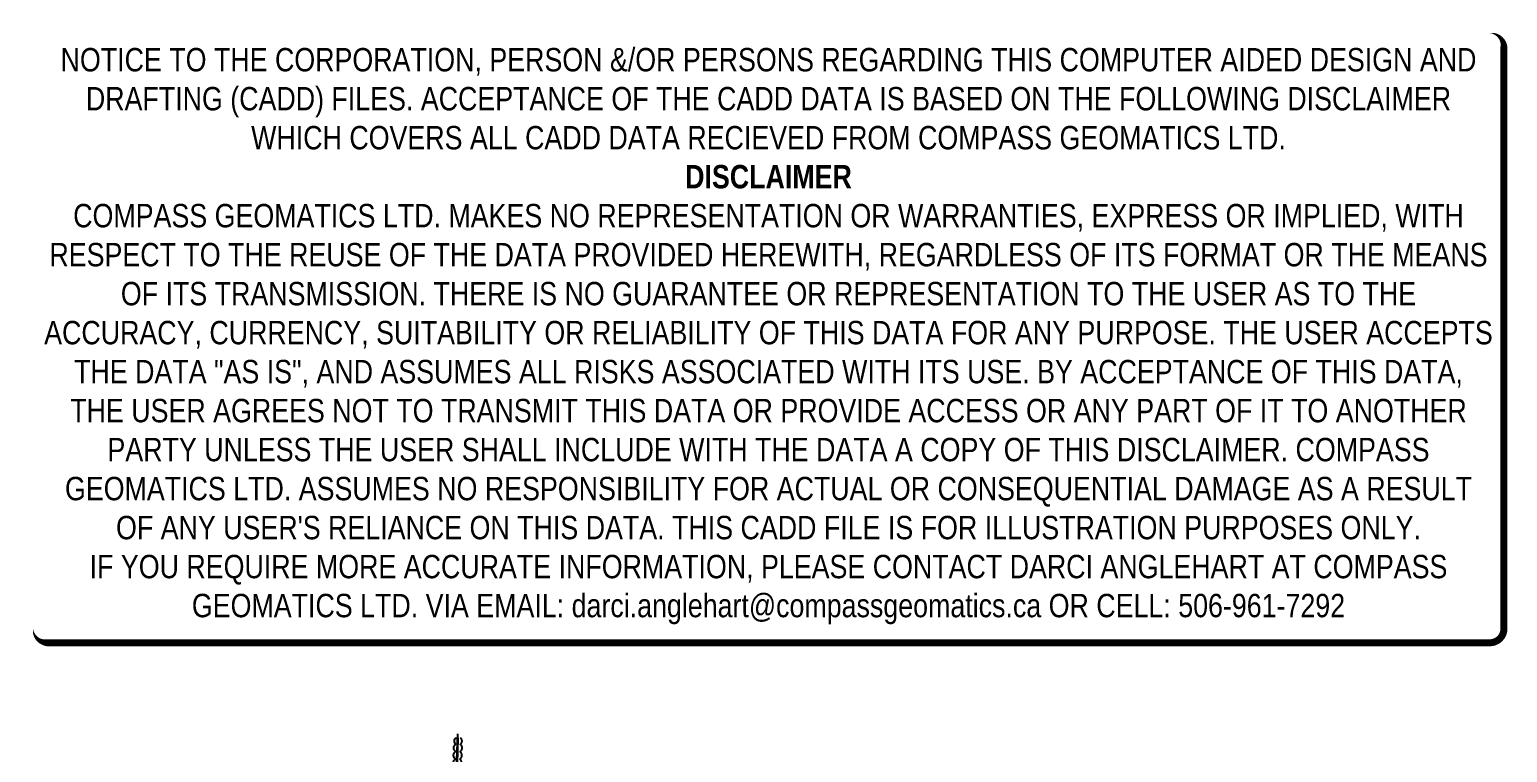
# Model space of a CAD drawing. Extents: x 342382 to 344356, y 6130080 to 6132974.
# Drawn here: x 342382 to 344356, y 6132009 to 6132974 of the extents above; entities that cross this region are included whole.
import ezdxf

# ---------------------------------------------------------------- set-up
doc = ezdxf.new("R2010")
doc.units = 0
doc.header["$LTSCALE"] = 5
doc.header["$PDSIZE"] = 0.5
doc.linetypes.add('0', pattern=[1, 1, 0])
doc.linetypes.add('foc-QUARTERLINE', pattern=[33, 25, -3, 2, -3])
doc.layers.get('Defpoints').update_dxf_attribs({"color": 9})
doc.layers.add('C-RW-T', color=13, linetype='Continuous', lineweight=9)
doc.layers.add('DISCLAIMER', color=7, linetype='Continuous', plot=False)
doc.layers.add('L-QSEC', color=8, linetype='foc-QUARTERLINE')
doc.layers.add('T-BUSH', color=110, linetype='0')
doc.styles.add('80', font='ARIALN.TTF', dxfattribs={"height": 10})
doc.styles.add('80CG', font='ARIALN.TTF', dxfattribs={"height": 10})
doc.dimstyles.new('Compass 5 000', dxfattribs={"dimscale": 5, "dimtxt": 9, "dimasz": 2, "dimexe": 0.2, "dimexo": 0.0625, "dimgap": 0.5, "dimtad": 0, "dimtih": 1, "dimtoh": 1, "dimzin": 0, "dimdsep": 46, "dimtxsty": '80CG', "dimcen": 0.1, "dimse1": 1, "dimse2": 1, "dimclrd": 256, "dimclrt": 256, "dimaunit": 1, "dimadec": 4, "dimazin": 0, "dimtfac": 0.06, "dimtofl": 0, "dimtmove": 0, "dimatfit": 1, "dimfxl": 0.2, "dimtolj": 1, "dimtzin": 0, "dimlwd": -1, "dimarcsym": 0})

# ---------------------------------------------------------------- blocks, each defined once
blk = doc.blocks.new('*D32')
at = {"layer": 'C-RW-T', "transparency": 16777216}
for p, q in [((343401.1, 6131953.4), (343401.8, 6131972.9)), ((343401.8, 6131972.9), (343411.8, 6131972.9)), ((343399.7, 6131915.4), (343399.3, 6131905.4))]:
    blk.add_line(p, q, dxfattribs=at)
for points in [[(343399.4, 6131953.4), (343402.8, 6131953.3), (343400.7, 6131943.4)], [(343398, 6131915.4), (343401.4, 6131915.3), (343400.1, 6131925.4)]]:
    blk.add_solid(points, dxfattribs=at)
at = {"layer": 'Defpoints', "color": 0, "transparency": 16777216}
for p in [(343366.5, 6131944.6), (343365.8, 6131926.6), (343400.1, 6131925.4)]:
    blk.add_point(p, dxfattribs=at)
at = {"layer": 'C-RW-T', "transparency": 16777216, "insert": (343450.9, 6131972.9), "char_height": 10, "attachment_point": 5, "style": '80CG'}
blk.add_mtext('\\A1;CNRL\\P18.00 P/L R/W\\PPlan 072 6876', dxfattribs=at)
blk = doc.blocks.new('Disclaimer_Legal')
at = {"layer": 'DISCLAIMER', "color": 254, "flags": 128}
blk.add_lwpolyline([(-3612.9, -1104.6, 37.5, 37.5, 0), (4096.1, -1104.6, 37.5, 37.5, 0.414214), (4171.1, -1029.6, 37.5, 37.5, 0), (4171.1, 2078.7, 37.5, 0, 0.414214), (4096.1, 2153.7, 0, 0, 0), (-3612.9, 2153.7, 0, 0, 0.414214), (-3687.9, 2078.7, 0, 0, 0), (-3687.9, -1029.6, 0, 37.5, 0.414214)], format="xyseb", close=True, dxfattribs=at)
at = {"layer": 'DISCLAIMER', "color": 254, "insert": (241.6, 533.9), "char_height": 125, "width": 7717.568, "attachment_point": 5, "style": '80'}
blk.add_mtext('NOTICE TO THE CORPORATION, PERSON &/OR PERSONS REGARDING THIS COMPUTER AIDED DESIGN AND DRAFTING (CADD) FILES. ACCEPTANCE OF THE CADD DATA IS BASED ON THE FOLLOWING DISCLAIMER WHICH COVERS ALL CADD DATA RECIEVED FROM COMPASS GEOMATICS LTD.\\P{\\fArial Narrow|b1|i0|c0|p34;DISCLAIMER}\\PCOMPASS GEOMATICS LTD. MAKES NO REPRESENTATION OR WARRANTIES, EXPRESS OR IMPLIED, WITH RESPECT TO THE REUSE OF THE DATA PROVIDED HEREWITH, REGARDLESS OF ITS FORMAT OR THE MEANS OF ITS TRANSMISSION. THERE IS NO GUARANTEE OR REPRESENTATION TO THE USER AS TO THE ACCURACY, CURRENCY, SUITABILITY OR RELIABILITY OF THIS DATA FOR ANY PURPOSE. THE USER ACCEPTS THE DATA "AS IS", AND ASSUMES ALL RISKS ASSOCIATED WITH ITS USE. BY ACCEPTANCE OF THIS DATA, THE USER AGREES NOT TO TRANSMIT THIS DATA OR PROVIDE ACCESS OR ANY PART OF IT TO ANOTHER PARTY UNLESS THE USER SHALL INCLUDE WITH THE DATA A COPY OF THIS DISCLAIMER. COMPASS GEOMATICS LTD. ASSUMES NO RESPONSIBILITY FOR ACTUAL OR CONSEQUENTIAL DAMAGE AS A RESULT OF ANY USER\'S RELIANCE ON THIS DATA. THIS CADD FILE IS FOR ILLUSTRATION PURPOSES ONLY.\\PIF YOU REQUIRE MORE ACCURATE INFORMATION, PLEASE CONTACT DARCI ANGLEHART AT COMPASS GEOMATICS LTD. VIA EMAIL: darci.anglehart@compassgeomatics.ca OR CELL: 506-961-7292', dxfattribs=at)

msp = doc.modelspace()

# ---------------------------------------------------------------- linework, layer by layer
at = {"layer": 'Defpoints', "flags": 128}
msp.add_lwpolyline([(342952.849, 6131959.758), (342954.949, 6132028.047)], dxfattribs=at)
at = {"layer": 'L-QSEC'}
msp.add_line((342950.644, 6131933.458), (342954.189, 6132033.395), dxfattribs=at)
at = {"layer": 'T-BUSH', "flags": 128}
for points in [[(342949.851, 6131959.85, -0.52056705), (342950.158, 6131969.845, -0.52056705), (342950.465, 6131979.84, -0.52056705), (342950.773, 6131989.836, -0.52056705), (342951.08, 6131999.831, -0.52056705), (342951.387, 6132009.826, -0.52056705), (342951.694, 6132019.821, -0.52056705), (342951.95, 6132028.139, -0.52056705)], [(342955.848, 6131959.665, 0.52056705), (342956.155, 6131969.661, 0.52056705), (342956.462, 6131979.656, 0.52056705), (342956.77, 6131989.651, 0.52056705), (342957.077, 6131999.647, 0.52056705), (342957.384, 6132009.642, 0.52056705), (342957.692, 6132019.637, 0.52056705), (342957.947, 6132027.954, 0.52056705)]]:
    msp.add_lwpolyline(points, format="xyb", dxfattribs=at)

# ---------------------------------------------------------------- block references
at = {"layer": 'DISCLAIMER', "xscale": 0.25, "yscale": 0.25, "zscale": 0.25}
msp.add_blockref('Disclaimer_Legal', (343308.897, 6132431.347), dxfattribs=at)

# ---------------------------------------------------------------- dimensions: what is measured, and where the dimension line sits
at = {"layer": 'C-RW-T'}
dim = msp.add_linear_dim(base=(343400.081, 6131925.381), p1=(343366.486, 6131944.631), p2=(343365.825, 6131926.64), angle=267.89613, text='CNRL\\P18.00 P/L R/W\\PPlan 072 6876', dimstyle='Compass 5 000', dxfattribs=at)
dim.commit()
dim.dimension.update_dxf_attribs({"geometry": '*D32', "text_midpoint": (343450.914, 6131972.934), "dimtype": 161})

doc.saveas('drawing.dxf')
